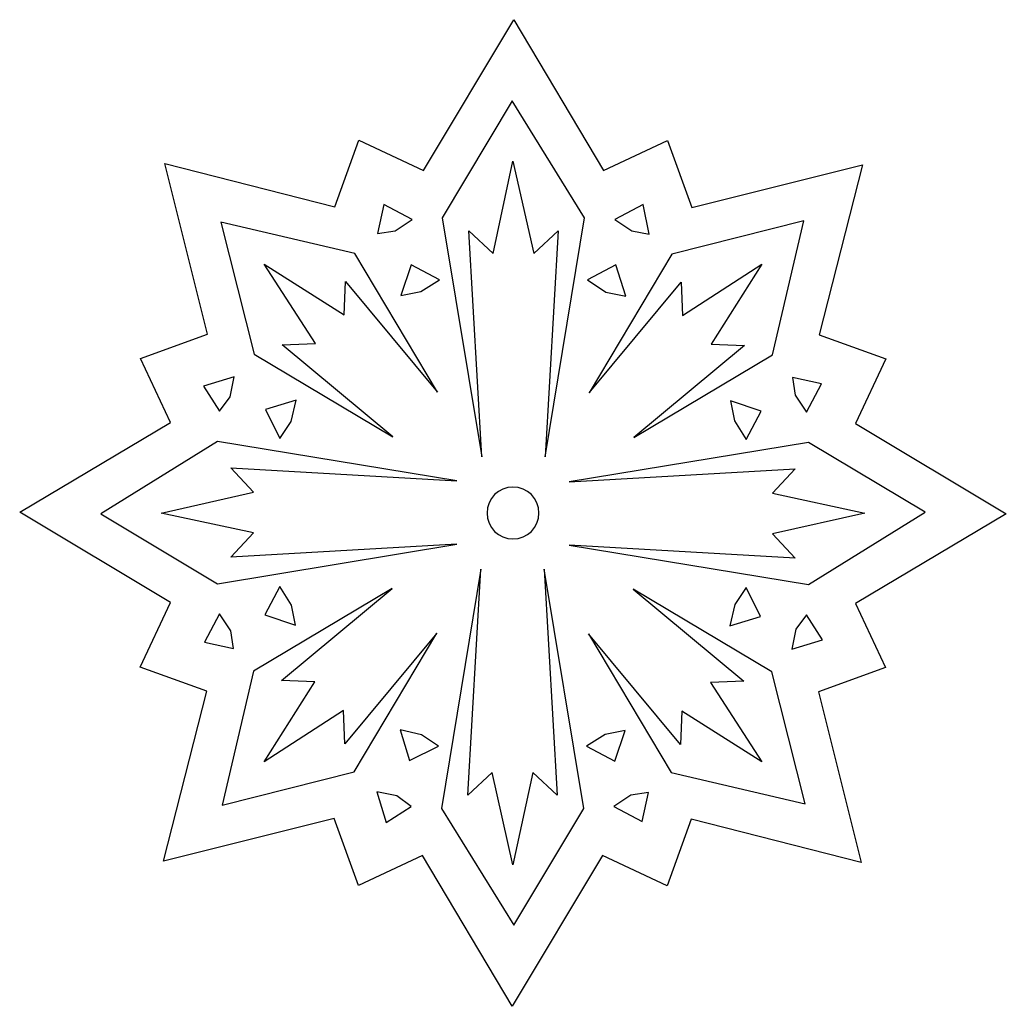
# Model space of a CAD drawing. Header units: centimetres. Extents: x 1 to 127, y -92 to 6.
# Drawn here: x 78.42 to 88.42, y -77.6 to -67.6 of the extents above; entities that cross this region are included whole.
import ezdxf

# ---------------------------------------------------------------- set-up
doc = ezdxf.new("R2010")
doc.units = ezdxf.units.CM
doc.header["$MEASUREMENT"] = 0
doc.layers.add('layer 1', color=7, linetype='Continuous')

msp = doc.modelspace()

# ---------------------------------------------------------------- linework, layer by layer
at = {"layer": 'layer 1', "color": 250}
for points, knots in [([(83.41134, -77.5985), (83.41134, -77.5985), (84.32858, -76.06979), (84.32858, -76.06979), (84.32858, -76.06979), (84.32858, -76.06979), (84.98388, -76.37727), (84.98388, -76.37727), (84.98388, -76.37727), (84.98388, -76.37727), (85.22709, -75.70166), (85.22709, -75.70166), (85.22709, -75.70166), (85.22709, -75.70166), (86.94975, -76.14096), (86.94975, -76.14096), (86.94975, -76.14096), (86.94975, -76.14096), (86.51736, -74.4114), (86.51736, -74.4114), (86.51736, -74.4114), (86.51736, -74.4114), (87.19816, -74.16546), (87.19816, -74.16546), (87.19816, -74.16546), (87.19816, -74.16546), (86.89241, -73.51575), (86.89241, -73.51575), (86.89241, -73.51575), (86.89241, -73.51575), (88.42115, -72.60828), (88.42115, -72.60828), (88.42115, -72.60828), (88.42115, -72.60828), (86.89241, -71.69104), (86.89241, -71.69104), (86.89241, -71.69104), (86.89241, -71.69104), (87.1999, -71.03573), (87.1999, -71.03573), (87.1999, -71.03573), (87.1999, -71.03573), (86.52428, -70.79252), (86.52428, -70.79252), (86.52428, -70.79252), (86.52428, -70.79252), (86.96359, -69.06987), (86.96359, -69.06987), (86.96359, -69.06987), (86.96359, -69.06987), (85.23402, -69.50225), (85.23402, -69.50225), (85.23402, -69.50225), (85.23402, -69.50225), (84.98806, -68.82148), (84.98806, -68.82148), (84.98806, -68.82148), (84.98806, -68.82148), (84.33835, -69.12723), (84.33835, -69.12723), (84.33835, -69.12723), (84.33835, -69.12723), (83.43089, -67.5985), (83.43089, -67.5985), (83.43089, -67.5985), (83.43089, -67.5985), (82.51365, -69.12723), (82.51365, -69.12723), (82.51365, -69.12723), (82.51365, -69.12723), (81.85836, -68.81974), (81.85836, -68.81974), (81.85836, -68.81974), (81.85836, -68.81974), (81.61513, -69.49535), (81.61513, -69.49535), (81.61513, -69.49535), (81.61513, -69.49535), (79.8925, -69.05605), (79.8925, -69.05605), (79.8925, -69.05605), (79.8925, -69.05605), (80.32488, -70.78562), (80.32488, -70.78562), (80.32488, -70.78562), (80.32488, -70.78562), (79.64409, -71.03155), (79.64409, -71.03155), (79.64409, -71.03155), (79.64409, -71.03155), (79.94984, -71.68126), (79.94984, -71.68126), (79.94984, -71.68126), (79.94984, -71.68126), (78.4211, -72.58872), (78.4211, -72.58872), (78.4211, -72.58872), (78.4211, -72.58872), (79.94984, -73.50596), (79.94984, -73.50596), (79.94984, -73.50596), (79.94984, -73.50596), (79.64235, -74.16126), (79.64235, -74.16126), (79.64235, -74.16126), (79.64235, -74.16126), (80.31796, -74.40448), (80.31796, -74.40448), (80.31796, -74.40448), (80.31796, -74.40448), (79.87864, -76.12712), (79.87864, -76.12712), (79.87864, -76.12712), (79.87864, -76.12712), (81.60821, -75.69474), (81.60821, -75.69474), (81.60821, -75.69474), (81.60821, -75.69474), (81.85415, -76.37552), (81.85415, -76.37552), (81.85415, -76.37552), (81.85415, -76.37552), (82.50387, -76.06979), (82.50387, -76.06979), (82.50387, -76.06979), (82.50387, -76.06979), (83.41134, -77.5985), (83.41134, -77.5985)], [0, 0, 0, 0, 0.03030303, 0.03030303, 0.03030303, 0.03030303, 0.06060606, 0.06060606, 0.06060606, 0.06060606, 0.09090909, 0.09090909, 0.09090909, 0.09090909, 0.12121212, 0.12121212, 0.12121212, 0.12121212, 0.15151515, 0.15151515, 0.15151515, 0.15151515, 0.18181818, 0.18181818, 0.18181818, 0.18181818, 0.21212121, 0.21212121, 0.21212121, 0.21212121, 0.24242424, 0.24242424, 0.24242424, 0.24242424, 0.27272727, 0.27272727, 0.27272727, 0.27272727, 0.3030303, 0.3030303, 0.3030303, 0.3030303, 0.33333333, 0.33333333, 0.33333333, 0.33333333, 0.36363636, 0.36363636, 0.36363636, 0.36363636, 0.39393939, 0.39393939, 0.39393939, 0.39393939, 0.42424242, 0.42424242, 0.42424242, 0.42424242, 0.45454545, 0.45454545, 0.45454545, 0.45454545, 0.48484848, 0.48484848, 0.48484848, 0.48484848, 0.51515152, 0.51515152, 0.51515152, 0.51515152, 0.54545455, 0.54545455, 0.54545455, 0.54545455, 0.57575758, 0.57575758, 0.57575758, 0.57575758, 0.60606061, 0.60606061, 0.60606061, 0.60606061, 0.63636364, 0.63636364, 0.63636364, 0.63636364, 0.66666667, 0.66666667, 0.66666667, 0.66666667, 0.6969697, 0.6969697, 0.6969697, 0.6969697, 0.72727273, 0.72727273, 0.72727273, 0.72727273, 0.75757576, 0.75757576, 0.75757576, 0.75757576, 0.78787879, 0.78787879, 0.78787879, 0.78787879, 0.81818182, 0.81818182, 0.81818182, 0.81818182, 0.84848485, 0.84848485, 0.84848485, 0.84848485, 0.87878788, 0.87878788, 0.87878788, 0.87878788, 0.90909091, 0.90909091, 0.90909091, 0.90909091, 0.93939394, 0.93939394, 0.93939394, 0.93939394, 1, 1, 1, 1]), ([(83.10604, -72.0304), (83.10604, -72.0304), (82.70474, -69.60495), (82.70474, -69.60495), (82.70474, -69.60495), (82.70474, -69.60495), (83.41178, -68.4202), (83.41178, -68.4202), (83.41178, -68.4202), (83.41178, -68.4202), (84.14726, -69.60495), (84.14726, -69.60495), (84.14726, -69.60495), (84.14726, -69.60495), (83.74596, -72.0304), (83.74596, -72.0304), (83.74596, -72.0304), (83.74596, -72.0304), (83.87973, -69.73872), (83.87973, -69.73872), (83.87973, -69.73872), (83.87973, -69.73872), (83.63131, -69.96804), (83.63131, -69.96804), (83.63131, -69.96804), (83.63131, -69.96804), (83.42111, -69.03169), (83.42111, -69.03169), (83.42111, -69.03169), (83.42111, -69.03169), (83.2207, -69.96804), (83.2207, -69.96804), (83.2207, -69.96804), (83.2207, -69.96804), (82.97227, -69.73872), (82.97227, -69.73872), (82.97227, -69.73872), (82.97227, -69.73872), (83.10604, -72.0304), (83.10604, -72.0304)], [0, 0, 0, 0, 0.09090909, 0.09090909, 0.09090909, 0.09090909, 0.18181818, 0.18181818, 0.18181818, 0.18181818, 0.27272727, 0.27272727, 0.27272727, 0.27272727, 0.36363636, 0.36363636, 0.36363636, 0.36363636, 0.45454545, 0.45454545, 0.45454545, 0.45454545, 0.54545455, 0.54545455, 0.54545455, 0.54545455, 0.63636364, 0.63636364, 0.63636364, 0.63636364, 0.72727273, 0.72727273, 0.72727273, 0.72727273, 0.81818182, 0.81818182, 0.81818182, 0.81818182, 1, 1, 1, 1]), ([(82.399, -69.62407), (82.399, -69.62407), (82.22702, -69.73872), (82.22702, -69.73872), (82.22702, -69.73872), (82.22702, -69.73872), (82.04753, -69.7656), (82.04753, -69.7656), (82.04753, -69.7656), (82.04753, -69.7656), (82.11236, -69.4712), (82.11236, -69.4712), (82.11236, -69.4712), (82.11236, -69.4712), (82.399, -69.62407), (82.399, -69.62407)], [0, 0, 0, 0, 0.2, 0.2, 0.2, 0.2, 0.4, 0.4, 0.4, 0.4, 0.6, 0.6, 0.6, 0.6, 1, 1, 1, 1]), ([(84.62499, -69.73872), (84.62499, -69.73872), (84.45301, -69.62407), (84.45301, -69.62407), (84.45301, -69.62407), (84.45301, -69.62407), (84.73965, -69.4712), (84.73965, -69.4712), (84.73965, -69.4712), (84.73965, -69.4712), (84.80163, -69.7725), (84.80163, -69.7725), (84.80163, -69.7725), (84.80163, -69.7725), (84.62499, -69.73872), (84.62499, -69.73872)], [0, 0, 0, 0, 0.2, 0.2, 0.2, 0.2, 0.4, 0.4, 0.4, 0.4, 0.6, 0.6, 0.6, 0.6, 1, 1, 1, 1]), ([(82.20308, -71.82605), (82.20308, -71.82605), (80.79781, -70.98829), (80.79781, -70.98829), (80.79781, -70.98829), (80.79781, -70.98829), (80.46001, -69.65058), (80.46001, -69.65058), (80.46001, -69.65058), (80.46001, -69.65058), (81.81782, -69.96829), (81.81782, -69.96829), (81.81782, -69.96829), (81.81782, -69.96829), (82.65558, -71.37355), (82.65558, -71.37355), (82.65558, -71.37355), (82.65558, -71.37355), (81.72323, -70.25204), (81.72323, -70.25204), (81.72323, -70.25204), (81.72323, -70.25204), (81.70972, -70.58984), (81.70972, -70.58984), (81.70972, -70.58984), (81.70972, -70.58984), (80.899, -70.07638), (80.899, -70.07638), (80.899, -70.07638), (80.899, -70.07638), (81.41937, -70.8802), (81.41937, -70.8802), (81.41937, -70.8802), (81.41937, -70.8802), (81.08156, -70.89371), (81.08156, -70.89371), (81.08156, -70.89371), (81.08156, -70.89371), (82.20308, -71.82605), (82.20308, -71.82605)], [0, 0, 0, 0, 0.09090909, 0.09090909, 0.09090909, 0.09090909, 0.18181818, 0.18181818, 0.18181818, 0.18181818, 0.27272727, 0.27272727, 0.27272727, 0.27272727, 0.36363636, 0.36363636, 0.36363636, 0.36363636, 0.45454545, 0.45454545, 0.45454545, 0.45454545, 0.54545455, 0.54545455, 0.54545455, 0.54545455, 0.63636364, 0.63636364, 0.63636364, 0.63636364, 0.72727273, 0.72727273, 0.72727273, 0.72727273, 0.81818182, 0.81818182, 0.81818182, 0.81818182, 1, 1, 1, 1]), ([(86.05135, -70.9952), (86.05135, -70.9952), (84.64607, -71.83296), (84.64607, -71.83296), (84.64607, -71.83296), (84.64607, -71.83296), (85.76759, -70.90061), (85.76759, -70.90061), (85.76759, -70.90061), (85.76759, -70.90061), (85.42979, -70.8871), (85.42979, -70.8871), (85.42979, -70.8871), (85.42979, -70.8871), (85.94325, -70.07636), (85.94325, -70.07636), (85.94325, -70.07636), (85.94325, -70.07636), (85.13943, -70.59674), (85.13943, -70.59674), (85.13943, -70.59674), (85.13943, -70.59674), (85.12591, -70.25894), (85.12591, -70.25894), (85.12591, -70.25894), (85.12591, -70.25894), (84.19356, -71.38046), (84.19356, -71.38046), (84.19356, -71.38046), (84.19356, -71.38046), (85.03133, -69.97519), (85.03133, -69.97519), (85.03133, -69.97519), (85.03133, -69.97519), (86.36905, -69.63737), (86.36905, -69.63737), (86.36905, -69.63737), (86.36905, -69.63737), (86.05135, -70.9952), (86.05135, -70.9952)], [0, 0, 0, 0, 0.09090909, 0.09090909, 0.09090909, 0.09090909, 0.18181818, 0.18181818, 0.18181818, 0.18181818, 0.27272727, 0.27272727, 0.27272727, 0.27272727, 0.36363636, 0.36363636, 0.36363636, 0.36363636, 0.45454545, 0.45454545, 0.45454545, 0.45454545, 0.54545455, 0.54545455, 0.54545455, 0.54545455, 0.63636364, 0.63636364, 0.63636364, 0.63636364, 0.72727273, 0.72727273, 0.72727273, 0.72727273, 0.81818182, 0.81818182, 0.81818182, 0.81818182, 1, 1, 1, 1]), ([(82.48668, -70.35338), (82.48668, -70.35338), (82.28399, -70.39392), (82.28399, -70.39392), (82.28399, -70.39392), (82.28399, -70.39392), (82.38945, -70.08269), (82.38945, -70.08269), (82.38945, -70.08269), (82.38945, -70.08269), (82.67607, -70.23557), (82.67607, -70.23557), (82.67607, -70.23557), (82.67607, -70.23557), (82.48668, -70.35338), (82.48668, -70.35338)], [0, 0, 0, 0, 0.2, 0.2, 0.2, 0.2, 0.4, 0.4, 0.4, 0.4, 0.6, 0.6, 0.6, 0.6, 1, 1, 1, 1]), ([(84.56515, -70.40082), (84.56515, -70.40082), (84.36247, -70.36029), (84.36247, -70.36029), (84.36247, -70.36029), (84.36247, -70.36029), (84.17592, -70.23557), (84.17592, -70.23557), (84.17592, -70.23557), (84.17592, -70.23557), (84.46256, -70.08269), (84.46256, -70.08269), (84.46256, -70.08269), (84.46256, -70.08269), (84.56515, -70.40082), (84.56515, -70.40082)], [0, 0, 0, 0, 0.2, 0.2, 0.2, 0.2, 0.4, 0.4, 0.4, 0.4, 0.6, 0.6, 0.6, 0.6, 1, 1, 1, 1]), ([(80.55459, -71.42069), (80.55459, -71.42069), (80.44667, -71.56661), (80.44667, -71.56661), (80.44667, -71.56661), (80.44667, -71.56661), (80.28434, -71.31259), (80.28434, -71.31259), (80.28434, -71.31259), (80.28434, -71.31259), (80.59512, -71.218), (80.59512, -71.218), (80.59512, -71.218), (80.59512, -71.218), (80.55459, -71.42069), (80.55459, -71.42069)], [0, 0, 0, 0, 0.2, 0.2, 0.2, 0.2, 0.4, 0.4, 0.4, 0.4, 0.6, 0.6, 0.6, 0.6, 1, 1, 1, 1]), ([(86.39556, -71.57638), (86.39556, -71.57638), (86.28091, -71.4044), (86.28091, -71.4044), (86.28091, -71.4044), (86.28091, -71.4044), (86.25404, -71.22491), (86.25404, -71.22491), (86.25404, -71.22491), (86.25404, -71.22491), (86.54843, -71.28974), (86.54843, -71.28974), (86.54843, -71.28974), (86.54843, -71.28974), (86.39556, -71.57638), (86.39556, -71.57638)], [0, 0, 0, 0, 0.2, 0.2, 0.2, 0.2, 0.4, 0.4, 0.4, 0.4, 0.6, 0.6, 0.6, 0.6, 1, 1, 1, 1]), ([(81.17282, -71.6717), (81.17282, -71.6717), (81.05816, -71.8437), (81.05816, -71.8437), (81.05816, -71.8437), (81.05816, -71.8437), (80.91266, -71.54906), (80.91266, -71.54906), (80.91266, -71.54906), (80.91266, -71.54906), (81.22344, -71.45446), (81.22344, -71.45446), (81.22344, -71.45446), (81.22344, -71.45446), (81.17282, -71.6717), (81.17282, -71.6717)], [0, 0, 0, 0, 0.2, 0.2, 0.2, 0.2, 0.4, 0.4, 0.4, 0.4, 0.6, 0.6, 0.6, 0.6, 1, 1, 1, 1]), ([(85.66625, -71.66406), (85.66625, -71.66406), (85.62571, -71.46137), (85.62571, -71.46137), (85.62571, -71.46137), (85.62571, -71.46137), (85.93694, -71.56683), (85.93694, -71.56683), (85.93694, -71.56683), (85.93694, -71.56683), (85.78406, -71.85347), (85.78406, -71.85347), (85.78406, -71.85347), (85.78406, -71.85347), (85.66625, -71.66406), (85.66625, -71.66406)], [0, 0, 0, 0, 0.2, 0.2, 0.2, 0.2, 0.4, 0.4, 0.4, 0.4, 0.6, 0.6, 0.6, 0.6, 1, 1, 1, 1]), ([(82.85282, -72.91378), (82.85282, -72.91378), (80.42737, -73.31507), (80.42737, -73.31507), (80.42737, -73.31507), (80.42737, -73.31507), (79.2426, -72.60803), (79.2426, -72.60803), (79.2426, -72.60803), (79.2426, -72.60803), (80.42737, -71.87257), (80.42737, -71.87257), (80.42737, -71.87257), (80.42737, -71.87257), (82.85282, -72.27385), (82.85282, -72.27385), (82.85282, -72.27385), (82.85282, -72.27385), (80.56113, -72.14009), (80.56113, -72.14009), (80.56113, -72.14009), (80.56113, -72.14009), (80.79044, -72.38851), (80.79044, -72.38851), (80.79044, -72.38851), (80.79044, -72.38851), (79.85409, -72.59871), (79.85409, -72.59871), (79.85409, -72.59871), (79.85409, -72.59871), (80.79044, -72.79912), (80.79044, -72.79912), (80.79044, -72.79912), (80.79044, -72.79912), (80.56113, -73.04755), (80.56113, -73.04755), (80.56113, -73.04755), (80.56113, -73.04755), (82.85282, -72.91378), (82.85282, -72.91378)], [0, 0, 0, 0, 0.09090909, 0.09090909, 0.09090909, 0.09090909, 0.18181818, 0.18181818, 0.18181818, 0.18181818, 0.27272727, 0.27272727, 0.27272727, 0.27272727, 0.36363636, 0.36363636, 0.36363636, 0.36363636, 0.45454545, 0.45454545, 0.45454545, 0.45454545, 0.54545455, 0.54545455, 0.54545455, 0.54545455, 0.63636364, 0.63636364, 0.63636364, 0.63636364, 0.72727273, 0.72727273, 0.72727273, 0.72727273, 0.81818182, 0.81818182, 0.81818182, 0.81818182, 1, 1, 1, 1]), ([(86.41486, -73.32485), (86.41486, -73.32485), (83.98942, -72.92356), (83.98942, -72.92356), (83.98942, -72.92356), (83.98942, -72.92356), (86.2811, -73.05732), (86.2811, -73.05732), (86.2811, -73.05732), (86.2811, -73.05732), (86.05178, -72.80891), (86.05178, -72.80891), (86.05178, -72.80891), (86.05178, -72.80891), (86.98813, -72.5987), (86.98813, -72.5987), (86.98813, -72.5987), (86.98813, -72.5987), (86.05178, -72.39828), (86.05178, -72.39828), (86.05178, -72.39828), (86.05178, -72.39828), (86.2811, -72.14986), (86.2811, -72.14986), (86.2811, -72.14986), (86.2811, -72.14986), (83.98942, -72.28363), (83.98942, -72.28363), (83.98942, -72.28363), (83.98942, -72.28363), (86.41486, -71.88234), (86.41486, -71.88234), (86.41486, -71.88234), (86.41486, -71.88234), (87.59962, -72.58937), (87.59962, -72.58937), (87.59962, -72.58937), (87.59962, -72.58937), (86.41486, -73.32485), (86.41486, -73.32485)], [0, 0, 0, 0, 0.09090909, 0.09090909, 0.09090909, 0.09090909, 0.18181818, 0.18181818, 0.18181818, 0.18181818, 0.27272727, 0.27272727, 0.27272727, 0.27272727, 0.36363636, 0.36363636, 0.36363636, 0.36363636, 0.45454545, 0.45454545, 0.45454545, 0.45454545, 0.54545455, 0.54545455, 0.54545455, 0.54545455, 0.63636364, 0.63636364, 0.63636364, 0.63636364, 0.72727273, 0.72727273, 0.72727273, 0.72727273, 0.81818182, 0.81818182, 0.81818182, 0.81818182, 1, 1, 1, 1]), ([(83.42112, -72.86182), (83.27571, -72.86182), (83.15784, -72.74394), (83.15784, -72.59853), (83.15784, -72.59853), (83.15784, -72.45313), (83.27571, -72.33526), (83.42112, -72.33526), (83.42112, -72.33526), (83.56652, -72.33526), (83.68441, -72.45313), (83.68441, -72.59853), (83.68441, -72.59853), (83.68441, -72.74394), (83.56652, -72.86182), (83.42112, -72.86182)], [0, 0, 0, 0, 0.2, 0.2, 0.2, 0.2, 0.4, 0.4, 0.4, 0.4, 0.6, 0.6, 0.6, 0.6, 1, 1, 1, 1]), ([(83.43045, -76.77721), (83.43045, -76.77721), (82.69497, -75.59245), (82.69497, -75.59245), (82.69497, -75.59245), (82.69497, -75.59245), (83.09626, -73.16702), (83.09626, -73.16702), (83.09626, -73.16702), (83.09626, -73.16702), (82.9625, -75.45868), (82.9625, -75.45868), (82.9625, -75.45868), (82.9625, -75.45868), (83.21091, -75.22938), (83.21091, -75.22938), (83.21091, -75.22938), (83.21091, -75.22938), (83.42112, -76.16572), (83.42112, -76.16572), (83.42112, -76.16572), (83.42112, -76.16572), (83.62153, -75.22938), (83.62153, -75.22938), (83.62153, -75.22938), (83.62153, -75.22938), (83.86995, -75.45868), (83.86995, -75.45868), (83.86995, -75.45868), (83.86995, -75.45868), (83.73619, -73.16702), (83.73619, -73.16702), (83.73619, -73.16702), (83.73619, -73.16702), (84.13748, -75.59245), (84.13748, -75.59245), (84.13748, -75.59245), (84.13748, -75.59245), (83.43045, -76.77721), (83.43045, -76.77721)], [0, 0, 0, 0, 0.09090909, 0.09090909, 0.09090909, 0.09090909, 0.18181818, 0.18181818, 0.18181818, 0.18181818, 0.27272727, 0.27272727, 0.27272727, 0.27272727, 0.36363636, 0.36363636, 0.36363636, 0.36363636, 0.45454545, 0.45454545, 0.45454545, 0.45454545, 0.54545455, 0.54545455, 0.54545455, 0.54545455, 0.63636364, 0.63636364, 0.63636364, 0.63636364, 0.72727273, 0.72727273, 0.72727273, 0.72727273, 0.81818182, 0.81818182, 0.81818182, 0.81818182, 1, 1, 1, 1]), ([(82.64866, -73.81654), (82.64866, -73.81654), (81.81091, -75.22181), (81.81091, -75.22181), (81.81091, -75.22181), (81.81091, -75.22181), (80.47319, -75.55962), (80.47319, -75.55962), (80.47319, -75.55962), (80.47319, -75.55962), (80.79088, -74.2018), (80.79088, -74.2018), (80.79088, -74.2018), (80.79088, -74.2018), (82.19616, -73.36403), (82.19616, -73.36403), (82.19616, -73.36403), (82.19616, -73.36403), (81.07465, -74.29638), (81.07465, -74.29638), (81.07465, -74.29638), (81.07465, -74.29638), (81.41245, -74.3099), (81.41245, -74.3099), (81.41245, -74.3099), (81.41245, -74.3099), (80.89898, -75.12063), (80.89898, -75.12063), (80.89898, -75.12063), (80.89898, -75.12063), (81.70281, -74.60024), (81.70281, -74.60024), (81.70281, -74.60024), (81.70281, -74.60024), (81.71631, -74.93806), (81.71631, -74.93806), (81.71631, -74.93806), (81.71631, -74.93806), (82.64866, -73.81654), (82.64866, -73.81654)], [0, 0, 0, 0, 0.09090909, 0.09090909, 0.09090909, 0.09090909, 0.18181818, 0.18181818, 0.18181818, 0.18181818, 0.27272727, 0.27272727, 0.27272727, 0.27272727, 0.36363636, 0.36363636, 0.36363636, 0.36363636, 0.45454545, 0.45454545, 0.45454545, 0.45454545, 0.54545455, 0.54545455, 0.54545455, 0.54545455, 0.63636364, 0.63636364, 0.63636364, 0.63636364, 0.72727273, 0.72727273, 0.72727273, 0.72727273, 0.81818182, 0.81818182, 0.81818182, 0.81818182, 1, 1, 1, 1]), ([(81.17599, -73.53294), (81.17599, -73.53294), (81.21652, -73.73562), (81.21652, -73.73562), (81.21652, -73.73562), (81.21652, -73.73562), (80.90529, -73.63017), (80.90529, -73.63017), (80.90529, -73.63017), (80.90529, -73.63017), (81.05816, -73.34353), (81.05816, -73.34353), (81.05816, -73.34353), (81.05816, -73.34353), (81.17599, -73.53294), (81.17599, -73.53294)], [0, 0, 0, 0, 0.2, 0.2, 0.2, 0.2, 0.4, 0.4, 0.4, 0.4, 0.6, 0.6, 0.6, 0.6, 1, 1, 1, 1]), ([(86.38224, -75.54642), (86.38224, -75.54642), (85.02441, -75.22873), (85.02441, -75.22873), (85.02441, -75.22873), (85.02441, -75.22873), (84.18665, -73.82346), (84.18665, -73.82346), (84.18665, -73.82346), (84.18665, -73.82346), (85.119, -74.94498), (85.119, -74.94498), (85.119, -74.94498), (85.119, -74.94498), (85.13252, -74.60717), (85.13252, -74.60717), (85.13252, -74.60717), (85.13252, -74.60717), (85.94325, -75.12063), (85.94325, -75.12063), (85.94325, -75.12063), (85.94325, -75.12063), (85.42287, -74.31682), (85.42287, -74.31682), (85.42287, -74.31682), (85.42287, -74.31682), (85.76068, -74.3033), (85.76068, -74.3033), (85.76068, -74.3033), (85.76068, -74.3033), (84.63916, -73.37096), (84.63916, -73.37096), (84.63916, -73.37096), (84.63916, -73.37096), (86.04443, -74.20872), (86.04443, -74.20872), (86.04443, -74.20872), (86.04443, -74.20872), (86.38224, -75.54642), (86.38224, -75.54642)], [0, 0, 0, 0, 0.09090909, 0.09090909, 0.09090909, 0.09090909, 0.18181818, 0.18181818, 0.18181818, 0.18181818, 0.27272727, 0.27272727, 0.27272727, 0.27272727, 0.36363636, 0.36363636, 0.36363636, 0.36363636, 0.45454545, 0.45454545, 0.45454545, 0.45454545, 0.54545455, 0.54545455, 0.54545455, 0.54545455, 0.63636364, 0.63636364, 0.63636364, 0.63636364, 0.72727273, 0.72727273, 0.72727273, 0.72727273, 0.81818182, 0.81818182, 0.81818182, 0.81818182, 1, 1, 1, 1]), ([(85.66942, -73.52529), (85.66942, -73.52529), (85.78406, -73.35331), (85.78406, -73.35331), (85.78406, -73.35331), (85.78406, -73.35331), (85.92957, -73.64796), (85.92957, -73.64796), (85.92957, -73.64796), (85.92957, -73.64796), (85.6188, -73.74254), (85.6188, -73.74254), (85.6188, -73.74254), (85.6188, -73.74254), (85.66942, -73.52529), (85.66942, -73.52529)], [0, 0, 0, 0, 0.2, 0.2, 0.2, 0.2, 0.4, 0.4, 0.4, 0.4, 0.6, 0.6, 0.6, 0.6, 1, 1, 1, 1]), ([(80.5882, -73.97209), (80.5882, -73.97209), (80.2938, -73.90725), (80.2938, -73.90725), (80.2938, -73.90725), (80.2938, -73.90725), (80.44667, -73.62061), (80.44667, -73.62061), (80.44667, -73.62061), (80.44667, -73.62061), (80.56133, -73.7926), (80.56133, -73.7926), (80.56133, -73.7926), (80.56133, -73.7926), (80.5882, -73.97209), (80.5882, -73.97209)], [0, 0, 0, 0, 0.2, 0.2, 0.2, 0.2, 0.4, 0.4, 0.4, 0.4, 0.6, 0.6, 0.6, 0.6, 1, 1, 1, 1]), ([(86.5579, -73.88442), (86.5579, -73.88442), (86.24712, -73.97901), (86.24712, -73.97901), (86.24712, -73.97901), (86.24712, -73.97901), (86.28765, -73.77632), (86.28765, -73.77632), (86.28765, -73.77632), (86.28765, -73.77632), (86.39556, -73.6304), (86.39556, -73.6304), (86.39556, -73.6304), (86.39556, -73.6304), (86.5579, -73.88442), (86.5579, -73.88442)], [0, 0, 0, 0, 0.2, 0.2, 0.2, 0.2, 0.4, 0.4, 0.4, 0.4, 0.6, 0.6, 0.6, 0.6, 1, 1, 1, 1]), ([(82.6663, -74.96145), (82.6663, -74.96145), (82.37166, -75.10695), (82.37166, -75.10695), (82.37166, -75.10695), (82.37166, -75.10695), (82.27707, -74.79618), (82.27707, -74.79618), (82.27707, -74.79618), (82.27707, -74.79618), (82.49432, -74.84679), (82.49432, -74.84679), (82.49432, -74.84679), (82.49432, -74.84679), (82.6663, -74.96145), (82.6663, -74.96145)], [0, 0, 0, 0, 0.2, 0.2, 0.2, 0.2, 0.4, 0.4, 0.4, 0.4, 0.6, 0.6, 0.6, 0.6, 1, 1, 1, 1]), ([(84.45278, -75.11432), (84.45278, -75.11432), (84.16615, -74.96145), (84.16615, -74.96145), (84.16615, -74.96145), (84.16615, -74.96145), (84.35556, -74.84363), (84.35556, -74.84363), (84.35556, -74.84363), (84.35556, -74.84363), (84.55824, -74.80309), (84.55824, -74.80309), (84.55824, -74.80309), (84.55824, -74.80309), (84.45278, -75.11432), (84.45278, -75.11432)], [0, 0, 0, 0, 0.2, 0.2, 0.2, 0.2, 0.4, 0.4, 0.4, 0.4, 0.6, 0.6, 0.6, 0.6, 1, 1, 1, 1]), ([(82.38922, -75.57294), (82.38922, -75.57294), (82.13519, -75.73528), (82.13519, -75.73528), (82.13519, -75.73528), (82.13519, -75.73528), (82.04061, -75.42449), (82.04061, -75.42449), (82.04061, -75.42449), (82.04061, -75.42449), (82.24329, -75.46504), (82.24329, -75.46504), (82.24329, -75.46504), (82.24329, -75.46504), (82.38922, -75.57294), (82.38922, -75.57294)], [0, 0, 0, 0, 0.2, 0.2, 0.2, 0.2, 0.4, 0.4, 0.4, 0.4, 0.6, 0.6, 0.6, 0.6, 1, 1, 1, 1]), ([(84.72987, -75.72582), (84.72987, -75.72582), (84.44324, -75.57294), (84.44324, -75.57294), (84.44324, -75.57294), (84.44324, -75.57294), (84.61522, -75.4583), (84.61522, -75.4583), (84.61522, -75.4583), (84.61522, -75.4583), (84.79471, -75.43142), (84.79471, -75.43142), (84.79471, -75.43142), (84.79471, -75.43142), (84.72987, -75.72582), (84.72987, -75.72582)], [0, 0, 0, 0, 0.2, 0.2, 0.2, 0.2, 0.4, 0.4, 0.4, 0.4, 0.6, 0.6, 0.6, 0.6, 1, 1, 1, 1])]:
    msp.add_open_spline(points, degree=3, knots=knots, dxfattribs=at)

doc.saveas('drawing.dxf')
